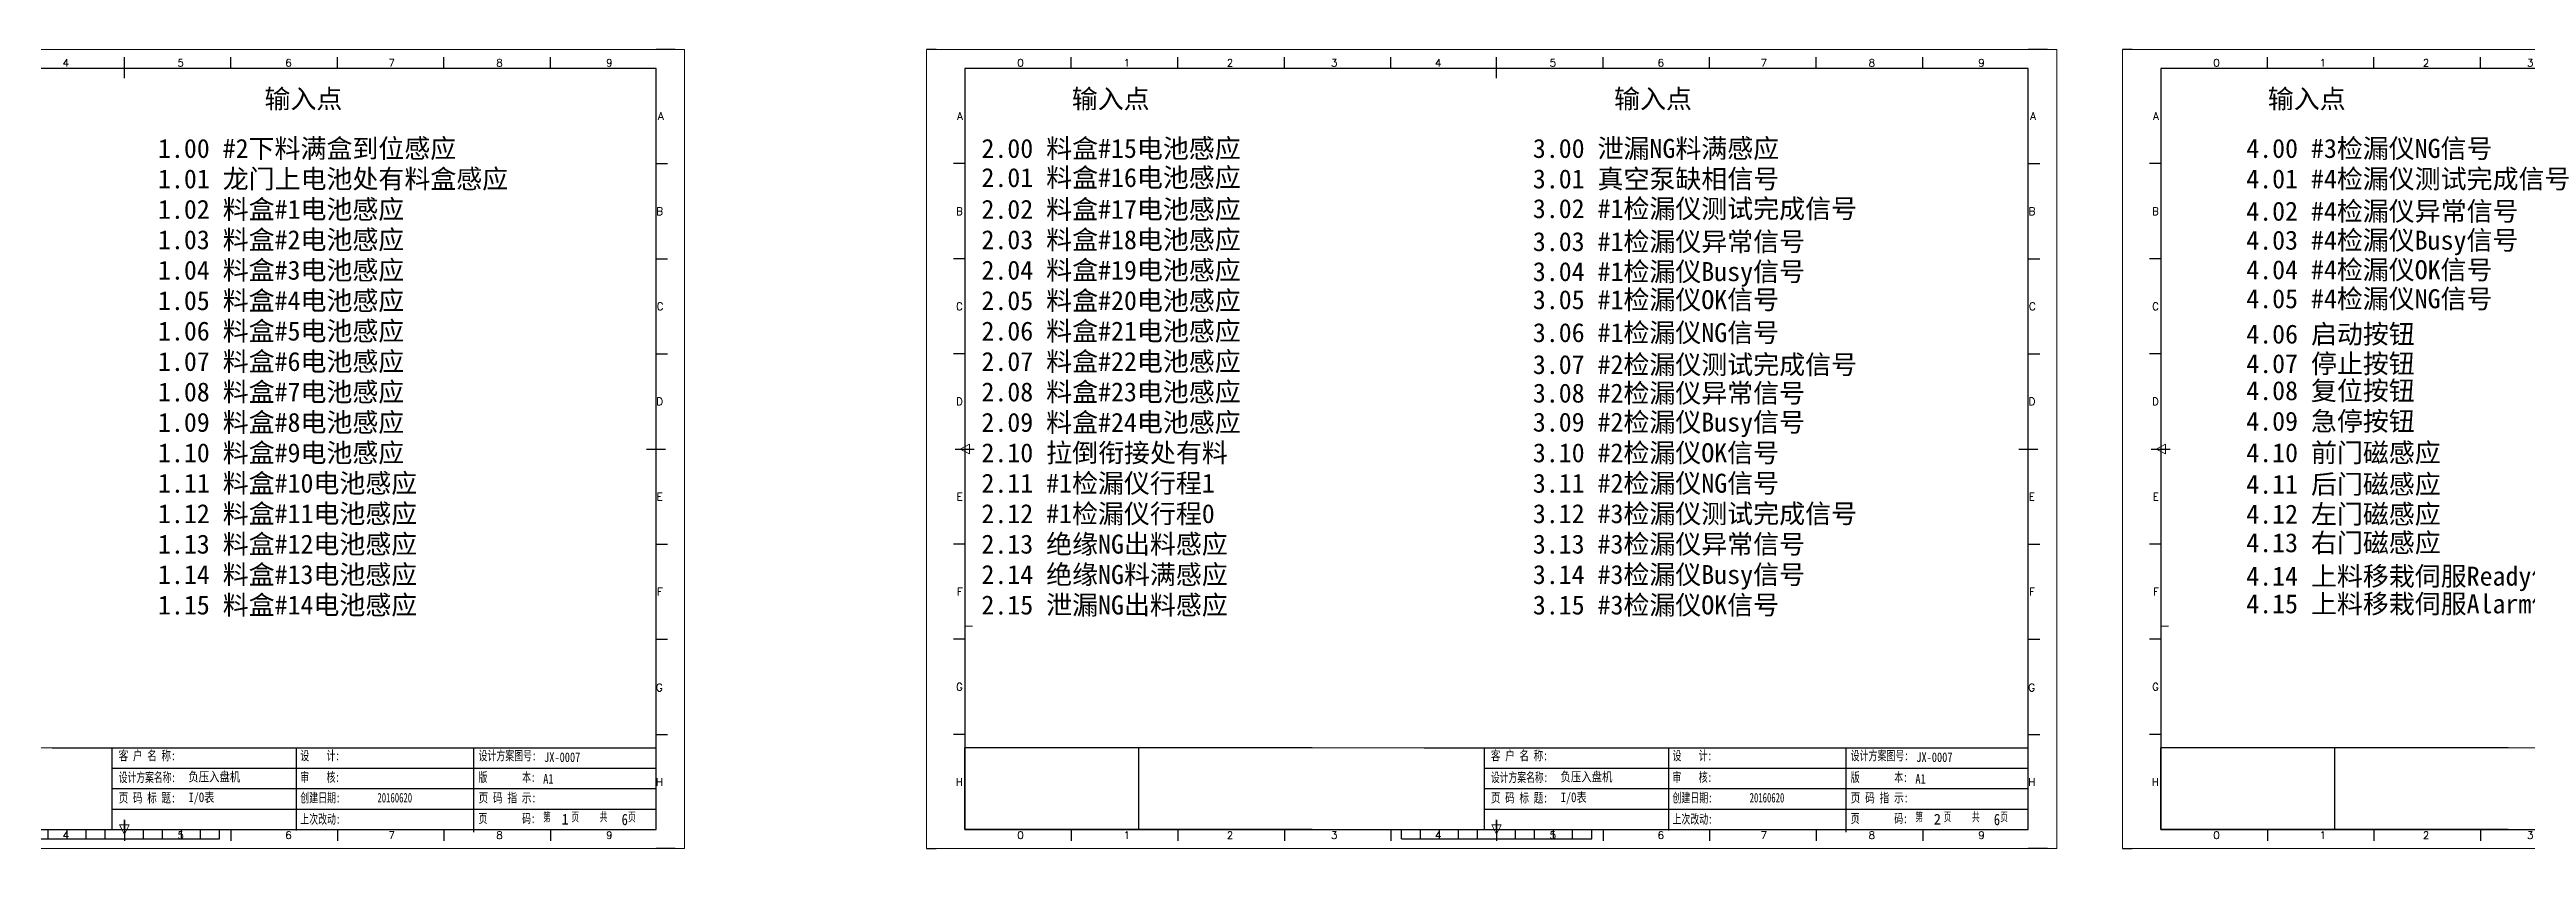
# Model space of a CAD drawing. Extents: x 2368 to 9674, y -1476 to 1321.
# Drawn here: x 2963 to 3614, y 529 to 739 of the extents above; entities that cross this region are included whole.
import ezdxf
from ezdxf.enums import TextEntityAlignment as Align

# ---------------------------------------------------------------- set-up
doc = ezdxf.new("R2010")
doc.units = 0
doc.header["$MEASUREMENT"] = 0
doc.layers.add('AE_BOR', color=1, linetype='Continuous')
doc.layers.add('MISC', color=2, linetype='Continuous')
doc.styles.add('Standard0.67', font='', dxfattribs={"width": 0.67})
doc.styles.add('Standard_0.8', font='', dxfattribs={"width": 0.8})
doc.styles.add('WD', font='romans.shx', dxfattribs={"bigfont": 'gbcbig.shx'})
doc.styles.add('样式 0', font='')
doc.styles.get('Standard0.67').set_extended_font_data('FangSong_GB2312')
doc.styles.get('Standard_0.8').set_extended_font_data('FangSong_GB2312')
doc.styles.get('样式 0').set_extended_font_data('KaiTi_GB2312')

# ---------------------------------------------------------------- blocks, each defined once
blk = doc.blocks.new('gb_a2_a')
for p, q in [((584, 410), (25, 410)), ((25, 410), (25, 10)), ((584, 10), (584, 410)), ((25, 10), (584, 10))]:
    blk.add_line(p, q)
at = {"lineweight": 9, "ltscale": 0.1}
blk.add_line((25, 116.9), (29, 116.9), dxfattribs=at)
at = {"layer": 'AE_BOR', "lineweight": 30}
for p, q in [((10, 420), (4.9, 420)), ((594, 420), (584, 420)), ((4.9, 0), (10, 0)), ((594, 0), (584, 0))]:
    blk.add_line(p, q, dxfattribs=at)
at = {"layer": 'AE_BOR', "color": 1, "lineweight": 15}
for p, q in [((4.9, 420), (598.9, 420)), ((4.9, 0), (4.9, 420)), ((598.9, 420), (598.9, 0)), ((22.5, 210), (27.5, 212.5)), ((27.5, 207.5), (22.5, 210)), ((27.5, 212.5), (27.5, 207.5)), ((598.9, 0), (4.9, 0)), ((304.5, 7.5), (302, 12.5)), ((302, 12.5), (307, 12.5)), ((307, 12.5), (304.5, 7.5))]:
    blk.add_line(p, q, dxfattribs=at)
at = {"layer": 'AE_BOR'}
for p, q in [((81, 410), (81, 416)), ((137, 410), (137, 416)), ((193, 410), (193, 416)), ((249, 410), (249, 416)), ((304.5, 410), (304.5, 416)), ((360.5, 410), (360.5, 416)), ((416.5, 410), (416.5, 416)), ((472.5, 410), (472.5, 416)), ((528.5, 410), (528.5, 416)), ((25, 360), (19, 360)), ((584, 360), (590, 360)), ((25, 310), (19, 310)), ((584, 310), (590, 310)), ((25, 260), (19, 260)), ((584, 260), (590, 260)), ((25, 160), (19, 160)), ((584, 160), (590, 160)), ((25, 110), (19, 110)), ((584, 110), (590, 110)), ((25, 60), (19, 60)), ((584, 60), (590, 60)), ((81, 10), (81, 4)), ((137, 10), (137, 4)), ((193, 10), (193, 4)), ((249, 10), (249, 4)), ((304.5, 10), (304.5, 4)), ((360.5, 10), (360.5, 4)), ((416.5, 10), (416.5, 4)), ((472.5, 10), (472.5, 4)), ((528.5, 10), (528.5, 4))]:
    blk.add_line(p, q, dxfattribs=at)
at = {"layer": 'AE_BOR', "color": 2, "lineweight": 30}
for p, q in [((304.5, 405), (304.5, 415)), ((20, 210), (30, 210)), ((579, 210), (589, 210)), ((304.5, 10), (304.5, 15)), ((304.5, 15), (304.5, 5)), ((254.5, 5), (254.5, 10)), ((254.5, 5), (354.5, 5)), ((264.5, 5), (264.5, 10)), ((274.5, 5), (274.5, 10)), ((284.5, 5), (284.5, 10)), ((294.5, 5), (294.5, 10)), ((304.5, 10), (304.5, 5)), ((314.5, 5), (314.5, 10)), ((324.5, 5), (324.5, 10)), ((334.5, 5), (334.5, 10)), ((344.5, 5), (344.5, 10)), ((354.5, 5), (354.5, 10))]:
    blk.add_line(p, q, dxfattribs=at)
at = {"layer": 'AE_BOR', "style": 'WD'}
for s, p in [('0', (54.3, 411)), ('1', (110.1, 411)), ('2', (164.4, 411)), ('3', (219.2, 411)), ('4', (273.8, 411)), ('5', (334.1, 411)), ('6', (390.8, 411)), ('7', (445, 411)), ('8', (501.7, 411)), ('9', (559.4, 411)), ('0', (54.3, 5)), ('1', (110.1, 5)), ('2', (164.4, 5)), ('3', (219.2, 5)), ('4', (273.8, 5)), ('5', (334.1, 5)), ('6', (390.8, 5)), ('7', (445, 5)), ('8', (501.7, 5)), ('9', (559.4, 5))]:
    blk.add_text(s, height=4, dxfattribs=at).set_placement(p, align=Align.CENTER)
for s, p in [('A', (24, 385)), ('A', (588, 385)), ('B', (24, 335)), ('B', (587.7, 335)), ('C', (24, 285)), ('C', (587.9, 285)), ('D', (24, 235)), ('D', (587.7, 235)), ('E', (24, 185)), ('E', (587.5, 185)), ('F', (24, 135)), ('F', (587.5, 135)), ('F', (587.5, 135)), ('G', (24, 85)), ('G', (587.5, 84.6)), ('H', (24, 35)), ('H', (587.7, 35))]:
    blk.add_text(s, height=4, dxfattribs=at).set_placement(p, align=Align.MIDDLE_RIGHT)

msp = doc.modelspace()

# ---------------------------------------------------------------- linework, layer by layer
at = {"lineweight": 9, "ltscale": 0.1}
for p, q in [((2933.89555, 555.44158), (2963.35719, 555.44158)), ((3294.51147, 555.44158), (3323.9731, 555.44158)), ((3608.82765, 555.44158), (3638.28928, 555.44158)), ((2933.89555, 533.99549), (2963.35719, 533.99549)), ((3294.51147, 533.99549), (3323.9731, 533.99549)), ((3322.61575, 533.99549), (3322.61575, 533.99549)), ((3322.61575, 533.99549), (3322.61575, 533.99549)), ((3608.82765, 533.99549), (3638.28928, 533.99549))]:
    msp.add_line(p, q, dxfattribs=at)
at = {"color": 0, "ltscale": 2}
for p, q in [((2963.35719, 555.44158), (3122.09061, 555.44158)), ((2979.05565, 555.44158), (2979.05565, 533.99549)), ((3027.62152, 533.73105), (3027.62152, 555.44158)), ((3074.2017, 533.23759), (3074.2017, 555.44158)), ((3122.09061, 533.99549), (3122.09061, 555.44158)), ((3203.20653, 533.99549), (3203.20653, 555.44158)), ((3294.51147, 555.44158), (3203.20653, 555.44158)), ((3323.9731, 555.44158), (3482.70653, 555.44158)), ((3339.67157, 555.44158), (3339.67157, 533.99549)), ((3388.23743, 533.73105), (3388.23743, 555.44158)), ((3434.81762, 533.23759), (3434.81762, 555.44158)), ((3482.70653, 533.99549), (3482.70653, 555.44158)), ((3517.52271, 533.99549), (3517.52271, 555.44158)), ((3608.82765, 555.44158), (3517.52271, 555.44158)), ((3092.09278, 539.35701), (3122.09061, 539.35701)), ((3092.09278, 533.99549), (3122.09061, 533.99549)), ((3294.51147, 533.99549), (3203.20653, 533.99549)), ((3452.7087, 539.35701), (3482.70653, 539.35701)), ((3452.7087, 533.99549), (3482.70653, 533.99549)), ((3608.82765, 533.99549), (3517.52271, 533.99549))]:
    msp.add_line(p, q, dxfattribs=at)
at = {"color": 0}
for p, q in [((3248.859, 555.44158), (3248.859, 533.99549)), ((3563.17518, 555.44158), (3563.17518, 533.99549))]:
    msp.add_line(p, q, dxfattribs=at)
for p, q in [((2979.05565, 550.08006), (3023.30719, 550.08006)), ((3023.30719, 550.08006), (3092.09278, 550.08006)), ((3092.09278, 550.08006), (3122.09061, 550.08006)), ((3339.67157, 550.08006), (3383.9231, 550.08006)), ((3383.9231, 550.08006), (3452.7087, 550.08006)), ((3452.7087, 550.08006), (3482.70653, 550.08006)), ((2979.05565, 544.71854), (3023.30719, 544.71854)), ((3023.30719, 544.71854), (3092.09278, 544.71854)), ((3092.09278, 544.71854), (3122.09061, 544.71854)), ((3339.67157, 544.71854), (3383.9231, 544.71854)), ((3383.9231, 544.71854), (3452.7087, 544.71854)), ((3452.7087, 544.71854), (3482.70653, 544.71854)), ((2963.35719, 533.99549), (3023.30719, 533.99549)), ((2963.35719, 533.99549), (3023.30719, 533.99549)), ((2979.05565, 539.35701), (3023.30719, 539.35701)), ((3023.30719, 539.35701), (3092.09278, 539.35701)), ((3023.30719, 533.99549), (3092.09278, 533.99549)), ((3323.9731, 533.99549), (3383.9231, 533.99549)), ((3323.9731, 533.99549), (3383.9231, 533.99549)), ((3339.67157, 539.35701), (3383.9231, 539.35701)), ((3383.9231, 539.35701), (3452.7087, 539.35701)), ((3383.9231, 533.99549), (3452.7087, 533.99549))]:
    msp.add_line(p, q)

# ---------------------------------------------------------------- block references
at = {"xscale": 0.5, "yscale": 0.5, "zscale": 0.5}
for p in [(2830.09061, 528.99549), (3190.70653, 528.99549), (3505.02271, 528.99549)]:
    msp.add_blockref('gb_a2_a', p, dxfattribs=at)

# ---------------------------------------------------------------- texts
at = {"lineweight": 0, "char_height": 5, "attachment_point": 1}
for s, insert, width in [('{\\fSimSun|b0|i0|c134|p2;输入点}', (3019.16885, 728.5415), 83.4808632), ('{\\fSimSun|b0|i0|c134|p2;输入点}', (3231.32399, 728.5415), 83.4808632), ('{\\fSimSun|b0|i0|c134|p2;输入点 }', (3373.84516, 728.5415), 83.4808632), ('{\\fSimSun|b0|i0|c134|p2;输入点 }', (3545.64017, 728.5415), 83.4808632), ('{\\fSimSun|b0|i0|c134|p2;\\C0;1.00 \\C3;#2下料满盒到位感应}', (2991.18264, 715.50226), 100.6669216), ('{\\fSimSun|b0|i0|c134|p2;\\C0;2.00 \\C3;料盒#15电池感应}', (3207.58652, 715.50226), 109.7770165), ('{\\fSimSun|b0|i0|c134|p2;3.00 \\C3;泄漏NG料满感应}', (3352.49649, 715.50226), 135.8575598), ('{\\fSimSun|b0|i0|c134|p2;4.00 \\C3;#3检漏仪NG信号}', (3539.97644, 715.50226), 136.1371602), ('{\\fSimSun|b0|i0|c134|p2;1.01\\C2; \\C3;龙门上电池处有料盒感应}', (2991.18264, 707.50226), 111.3957255), ('{\\fSimSun|b0|i0|c134|p2;\\C0;2.01 \\C3;料盒#16电池感应}', (3207.58652, 707.84276), 116.5234196), ('{\\fSimSun|b0|i0|c134|p2;3.01 \\C3;真空泵缺相信号}', (3352.49649, 707.50226), 133.3928578), ('{\\fSimSun|b0|i0|c134|p2;4.01 \\C3;#4检漏仪测试完成信号}', (3539.97644, 707.50226), 134.3878538), ('{\\fSimSun|b0|i0|c134|p2;1.02 \\C3;料盒#1电池感应}', (2991.18264, 699.50226), 105.3138675), ('{\\fSimSun|b0|i0|c134|p2;\\C0;2.02 \\C3;料盒#17电池感应}', (3207.58652, 699.50226), 114.4204035), ('{\\fSimSun|b0|i0|c134|p2;3.02 \\C3;#1检漏仪测试完成信号}', (3352.49649, 699.67999), 149.2370039), ('{\\fSimSun|b0|i0|c134|p2;4.02 \\C3;#4检漏仪异常信号}', (3539.97644, 699.00281), 134.6883129), ('{\\fSimSun|b0|i0|c134|p2;1.03 \\C3;料盒#2电池感应}', (2991.18264, 691.50226), 104.8233185), ('{\\fSimSun|b0|i0|c134|p2;2.03 \\C3;料盒#18电池感应}', (3207.58652, 691.50226), 114.4204035), ('{\\fSimSun|b0|i0|c134|p2;3.03 \\C3;#1检漏仪异常信号}', (3352.49649, 691.0138), 132.7911631), ('{\\fSimSun|b0|i0|c134|p2;4.03 \\C3;#4检漏仪Busy信号}', (3539.97644, 691.3849), 132.5653914), ('{\\fSimSun|b0|i0|c134|p2;1.04 \\C3;料盒#3电池感应}', (2991.18264, 683.50226), 106.4666885), ('{\\fSimSun|b0|i0|c134|p2;2.04 \\C3;料盒#19电池感应}', (3207.58652, 683.50226), 111.8967758), ('{\\fSimSun|b0|i0|c134|p2;3.04 \\C3;#1检漏仪Busy信号}', (3352.49649, 683.12491), 131.9879577), ('{\\fSimSun|b0|i0|c134|p2;4.04 \\C3;#4检漏仪OK信号}', (3539.97644, 683.60902), 139.3430644), ('{\\fSimSun|b0|i0|c134|p2;1.05 \\C3;料盒#4电池感应}', (2991.18264, 675.50226), 105.395438), ('{\\fSimSun|b0|i0|c134|p2;2.05 \\C3;料盒#20电池感应}', (3207.58652, 675.50226), 136.9120043), ('{\\fSimSun|b0|i0|c134|p2;3.05 \\C3;#1检漏仪OK信号}', (3352.49649, 675.74499), 137.0572645), ('{\\fSimSun|b0|i0|c134|p2;4.05 \\C3;#4检漏仪NG信号}', (3539.97644, 675.99098), 106.4970083), ('{\\fSimSun|b0|i0|c134|p2;1.06 \\C3;料盒#5电池感应}', (2991.18264, 667.50226), 110.9904029), ('{\\fSimSun|b0|i0|c134|p2;2.06 \\C3;料盒#21电池感应}', (3207.58652, 667.50226), 134.7172397), ('{\\fSimSun|b0|i0|c134|p2;3.06 \\C3;#1检漏仪NG信号}', (3352.49649, 667.09266), 137.797662), ('{\\fSimSun|b0|i0|c134|p2;\\C0;4.06 \\C3;启动按钮}', (3539.97644, 666.71009), 101.7259344), ('{\\fSimSun|b0|i0|c134|p2;1.07 \\C3;料盒#6电池感应}', (2991.18264, 659.50226), 103.5759334), ('{\\fSimSun|b0|i0|c134|p2;2.07 \\C3;料盒#22电池感应}', (3207.58652, 659.50226), 138.2110527), ('{\\fSimSun|b0|i0|c134|p2;3.07 \\C3;#2检漏仪测试完成信号}', (3352.49649, 658.69482), 147.4127203), ('{\\fSimSun|b0|i0|c134|p2;\\C0;4.07 \\C3;停止按钮}', (3539.97644, 658.9342), 103.4836948), ('{\\fSimSun|b0|i0|c134|p2;1.08 \\C3;料盒#7电池感应}', (2991.18264, 651.50226), 102.6971218), ('{\\fSimSun|b0|i0|c134|p2;2.08 \\C3;料盒#23电池感应}', (3207.58652, 651.50226), 135.7207418), ('{\\fSimSun|b0|i0|c134|p2;3.08 \\C3;#2检漏仪异常信号}', (3352.49649, 651.19836), 136.5785742), ('{\\fSimSun|b0|i0|c134|p2;4.08 \\C3;复位按钮}', (3539.97644, 651.83268), 101.2090017), ('{\\fSimSun|b0|i0|c134|p2;4.09 \\C3;急停按钮}', (3539.97644, 643.80597), 100.9578949), ('{\\fSimSun|b0|i0|c134|p2;1.09 \\C3;料盒#8电池感应}', (2991.18264, 643.50226), 110.5834145), ('{\\fSimSun|b0|i0|c134|p2;2.09 \\C3;料盒#24电池感应}', (3207.58652, 643.50226), 132.454232), ('{\\fSimSun|b0|i0|c134|p2;3.09 \\C3;#2检漏仪Busy信号}', (3352.49649, 643.56395), 133.7834137), ('{\\fSimSun|b0|i0|c134|p2;1.10 \\C3;料盒#9电池感应}', (2991.18264, 635.50226), 111.1665307), ('{\\fSimSun|b0|i0|c134|p2;2.10\\C6; \\C3;拉倒衔接处有料}', (3207.58652, 635.50226), 133.0697757), ('{\\fSimSun|b0|i0|c134|p2;3.10 \\C3;#2检漏仪OK信号}', (3352.49649, 635.50226), 133.7345113), ('{\\fSimSun|b0|i0|c134|p2;\\C0;4.10 \\C3;前门磁感应}', (3539.97644, 635.52841), 100.9578949), ('{\\fSimSun|b0|i0|c134|p2;\\C0;1.11 \\C3;料盒#10电池感应}', (2991.18264, 627.50226), 111.0142612), ('{\\fSimSun|b0|i0|c134|p2;\\C1;2.11 #1检漏仪行程1}', (3207.58652, 627.50226), 137.115195), ('{\\fSimSun|b0|i0|c134|p2;3.11 \\C3;#2检漏仪NG信号}', (3352.49649, 627.50226), 139.2221569), ('{\\fSimSun|b0|i0|c134|p2;4.11 \\C3;后门磁感应}', (3539.97644, 627.25086), 103.971202), ('{\\fSimSun|b0|i0|c134|p2;1.12 \\C3;料盒#11电池感应}', (2991.18264, 619.50226), 109.7813243), ('{\\fSimSun|b0|i0|c134|p2;\\C1;2.12 #1检漏仪行程0}', (3207.58652, 619.50226), 134.2989998), ('{\\fSimSun|b0|i0|c134|p2;3.12 \\C3;#3检漏仪测试完成信号}', (3352.49649, 619.50226), 134.9297549), ('{\\fSimSun|b0|i0|c134|p2;4.12 \\C3;左门磁感应}', (3539.97644, 619.38511), 103.2244717), ('{\\fSimSun|b0|i0|c134|p2;1.13 \\C3;料盒#12电池感应}', (2991.18264, 611.50226), 105.0145095), ('{\\fSimSun|b0|i0|c134|p2;2.13 \\C3;绝缘NG出料感应}', (3207.58652, 611.50226), 136.6942163), ('{\\fSimSun|b0|i0|c134|p2;3.13 \\C3;#3检漏仪异常信号}', (3352.49649, 611.50226), 137.3062236), ('{\\fSimSun|b0|i0|c134|p2;4.13 \\C3;右门磁感应}', (3539.97644, 611.86006), 106.9911056), ('{\\fSimSun|b0|i0|c134|p2;1.14 \\C3;料盒#13电池感应}', (2991.18264, 603.50226), 105.2699343), ('{\\fSimSun|b0|i0|c134|p2;2.14 \\C3;绝缘NG料满感应}', (3207.58652, 603.50226), 138.4294901), ('{\\fSimSun|b0|i0|c134|p2;3.14 \\C3;#3检漏仪Busy信号}', (3352.49649, 603.50226), 136.8365542), ('{\\fSimSun|b0|i0|c134|p2;4.14 \\C3;上料移栽伺服Ready信号}', (3539.97644, 603.08084), 102.2200317), ('{\\fSimSun|b0|i0|c134|p2;1.15 \\C3;料盒#14电池感应}', (2991.18264, 595.50226), 105.5355519), ('{\\fSimSun|b0|i0|c134|p2;2.15 \\C3;泄漏NG出料感应}', (3207.58652, 595.50226), 137.872985), ('{\\fSimSun|b0|i0|c134|p2;\\C0;3.15 \\C3;#3检漏仪OK信号}', (3352.49649, 595.50226), 139.455954), ('{\\fSimSun|b0|i0|c134|p2;4.15 \\C3;上料移栽伺服Alarm信号}', (3539.97644, 595.80663), 102.9733585)]:
    msp.add_mtext(s, dxfattribs=dict(at, insert=insert, width=width))
at = {"color": 0, "ltscale": 2, "attachment_point": 1}
for s, insert, char_height, width, style in [('{\\fSimSun|b0|i0|c134|p2;\\W0.72;客 户 名 称:}', (2980.85916, 554.67318), 2.5, 16.2476781, 'Standard0.67'), ('{\\fSimSun|b0|i0|c134|p2;设    计:}', (3028.57347, 554.67318), 2.5, 12.0312135, 'Standard0.67'), ('{\\fSimSun|b0|i0|c134|p2;设计方案图号:}', (3075.40636, 554.67318), 2.5, 15.1643965, 'Standard0.67'), ('{\\f@SimSun|b0|i0|c134|p2;JX-0007}', (3092.64497, 554.23282), 2.5, 33.907767, 'Standard_0.8'), ('{\\fSimSun|b0|i0|c134|p2;\\W0.72;客 户 名 称:}', (3341.47508, 554.67318), 2.5, 16.2476781, 'Standard0.67'), ('{\\fSimSun|b0|i0|c134|p2;设    计:}', (3389.18939, 554.67318), 2.5, 12.0312135, 'Standard0.67'), ('{\\fSimSun|b0|i0|c134|p2;设计方案图号:}', (3436.02227, 554.67318), 2.5, 15.1643965, 'Standard0.67'), ('{\\f@SimSun|b0|i0|c134|p2;JX-0007}', (3453.26089, 554.23282), 2.5, 33.907767, 'Standard_0.8'), ('{\\fSimSun|b0|i0|c134|p2;\\W0.66;设计方案名称:}', (2980.85916, 548.94457), 2.5, 15.1234231, 'Standard0.67'), ('{\\fSimSun|b0|i0|c134|p2;负压入盘机}', (2999.14623, 549.11136), 2.5, 33.907767, 'Standard_0.8'), ('{\\fSimSun|b0|i0|c134|p2;审    核:}', (3028.57347, 548.99982), 2.5, 12.0312135, 'Standard0.67'), ('{\\fSimSun|b0|i0|c134|p2;版        本:}', (3075.40636, 548.99982), 2.5, 16.8497761, 'Standard0.67'), ('{\\fSimSun|b0|i0|c134|p2;A1}', (3092.40509, 548.55939), 2.5, 33.907767, 'Standard_0.8'), ('{\\fSimSun|b0|i0|c134|p2;\\W0.66;设计方案名称:}', (3341.47508, 548.94457), 2.5, 15.1234231, 'Standard0.67'), ('{\\fSimSun|b0|i0|c134|p2;负压入盘机}', (3359.76215, 549.11136), 2.5, 33.907767, 'Standard_0.8'), ('{\\fSimSun|b0|i0|c134|p2;审    核:}', (3389.18939, 548.99982), 2.5, 12.0312135, 'Standard0.67'), ('{\\fSimSun|b0|i0|c134|p2;版        本:}', (3436.02227, 548.99982), 2.5, 16.8497761, 'Standard0.67'), ('{\\fSimSun|b0|i0|c134|p2;A1}', (3453.02101, 548.55939), 2.5, 33.907767, 'Standard_0.8'), ('{\\fSimSun|b0|i0|c134|p2;\\W0.72;页 码 标 题:}', (2980.85916, 543.57633), 2.5, 15.1234231, 'Standard0.67'), ('{\\fSimSun|b0|i0|c134|p2;创建日期:}', (3028.57347, 543.59258), 2.5, 12.0312135, 'Standard0.67'), ('{\\fSimSun|b0|i0|c134|p2;20160620}', (3048.85069, 543.59258), 2.5, 12.0312135, 'Standard0.67'), ('{\\fSimSun|b0|i0|c134|p2;\\W0.73;页 码 指 示:}', (3075.40636, 543.59258), 2.5, 16.1994502, 'Standard0.67'), ('{\\fSimSun|b0|i0|c134|p2;\\W0.72;页 码 标 题:}', (3341.47508, 543.57633), 2.5, 15.1234231, 'Standard0.67'), ('{\\fSimSun|b0|i0|c134|p2;创建日期:}', (3389.18939, 543.59258), 2.5, 12.0312135, 'Standard0.67'), ('{\\fSimSun|b0|i0|c134|p2;20160620}', (3409.4666, 543.59258), 2.5, 12.0312135, 'Standard0.67'), ('{\\fSimSun|b0|i0|c134|p2;\\W0.73;页 码 指 示:}', (3436.02227, 543.59258), 2.5, 16.1994502, 'Standard0.67'), ('{\\fSimSun|b0|i0|c134|p2;上次改动:}', (3028.57347, 538.00205), 2.5, 12.0312135, 'Standard0.67'), ('{\\fSimSun|b0|i0|c134|p2;页        码:}', (3075.40636, 538.15185), 2.5, 15.7257887, 'Standard0.67'), ('{\\Fromans,gbcbig|c134;第}    {\\Fromans,gbcbig|c134;页}    {\\Fromans,gbcbig|c134;共}    {\\Fromans,gbcbig|c134;页}', (3092.40297, 538.39731), 2.5, 33.907767, 'Standard_0.8'), ('{\\fSimSun|b0|i0|c134|p2;6}', (3113.02764, 538.11679), 3, 3.7663883, 'Standard_0.8'), ('{\\fSimSun|b0|i0|c134|p2;上次改动:}', (3389.18939, 538.00205), 2.5, 12.0312135, 'Standard0.67'), ('{\\fSimSun|b0|i0|c134|p2;页        码:}', (3436.02227, 538.15185), 2.5, 15.7257887, 'Standard0.67'), ('{\\Fromans,gbcbig|c134;第}    {\\Fromans,gbcbig|c134;页}    {\\Fromans,gbcbig|c134;共}    {\\Fromans,gbcbig|c134;页}', (3453.01888, 538.39731), 2.5, 33.907767, 'Standard_0.8'), ('{\\fSimSun|b0|i0|c134|p2;6}', (3473.64356, 538.11679), 3, 3.7663883, 'Standard_0.8')]:
    msp.add_mtext(s, dxfattribs=dict(at, insert=insert, char_height=char_height, width=width, style=style))
at = {"layer": 'MISC', "color": 0, "attachment_point": 1}
for s, insert, char_height, width, style in [('{\\fSimSun|b0|i0|c134|p2;I/O表}', (2999.21559, 543.67843), 2.5, 24.1794102, 'Standard_0.8'), ('{\\fSimSun|b0|i0|c134|p2;I/O表}', (3359.83151, 543.67843), 2.5, 24.1794102, 'Standard_0.8'), ('1', (3097.23655, 538.09221), 2.8, 3.0699683, '样式 0'), ('2', (3457.85247, 538.09221), 2.8, 3.0699683, '样式 0')]:
    msp.add_mtext(s, dxfattribs=dict(at, insert=insert, char_height=char_height, width=width, style=style))

doc.saveas('drawing.dxf')
